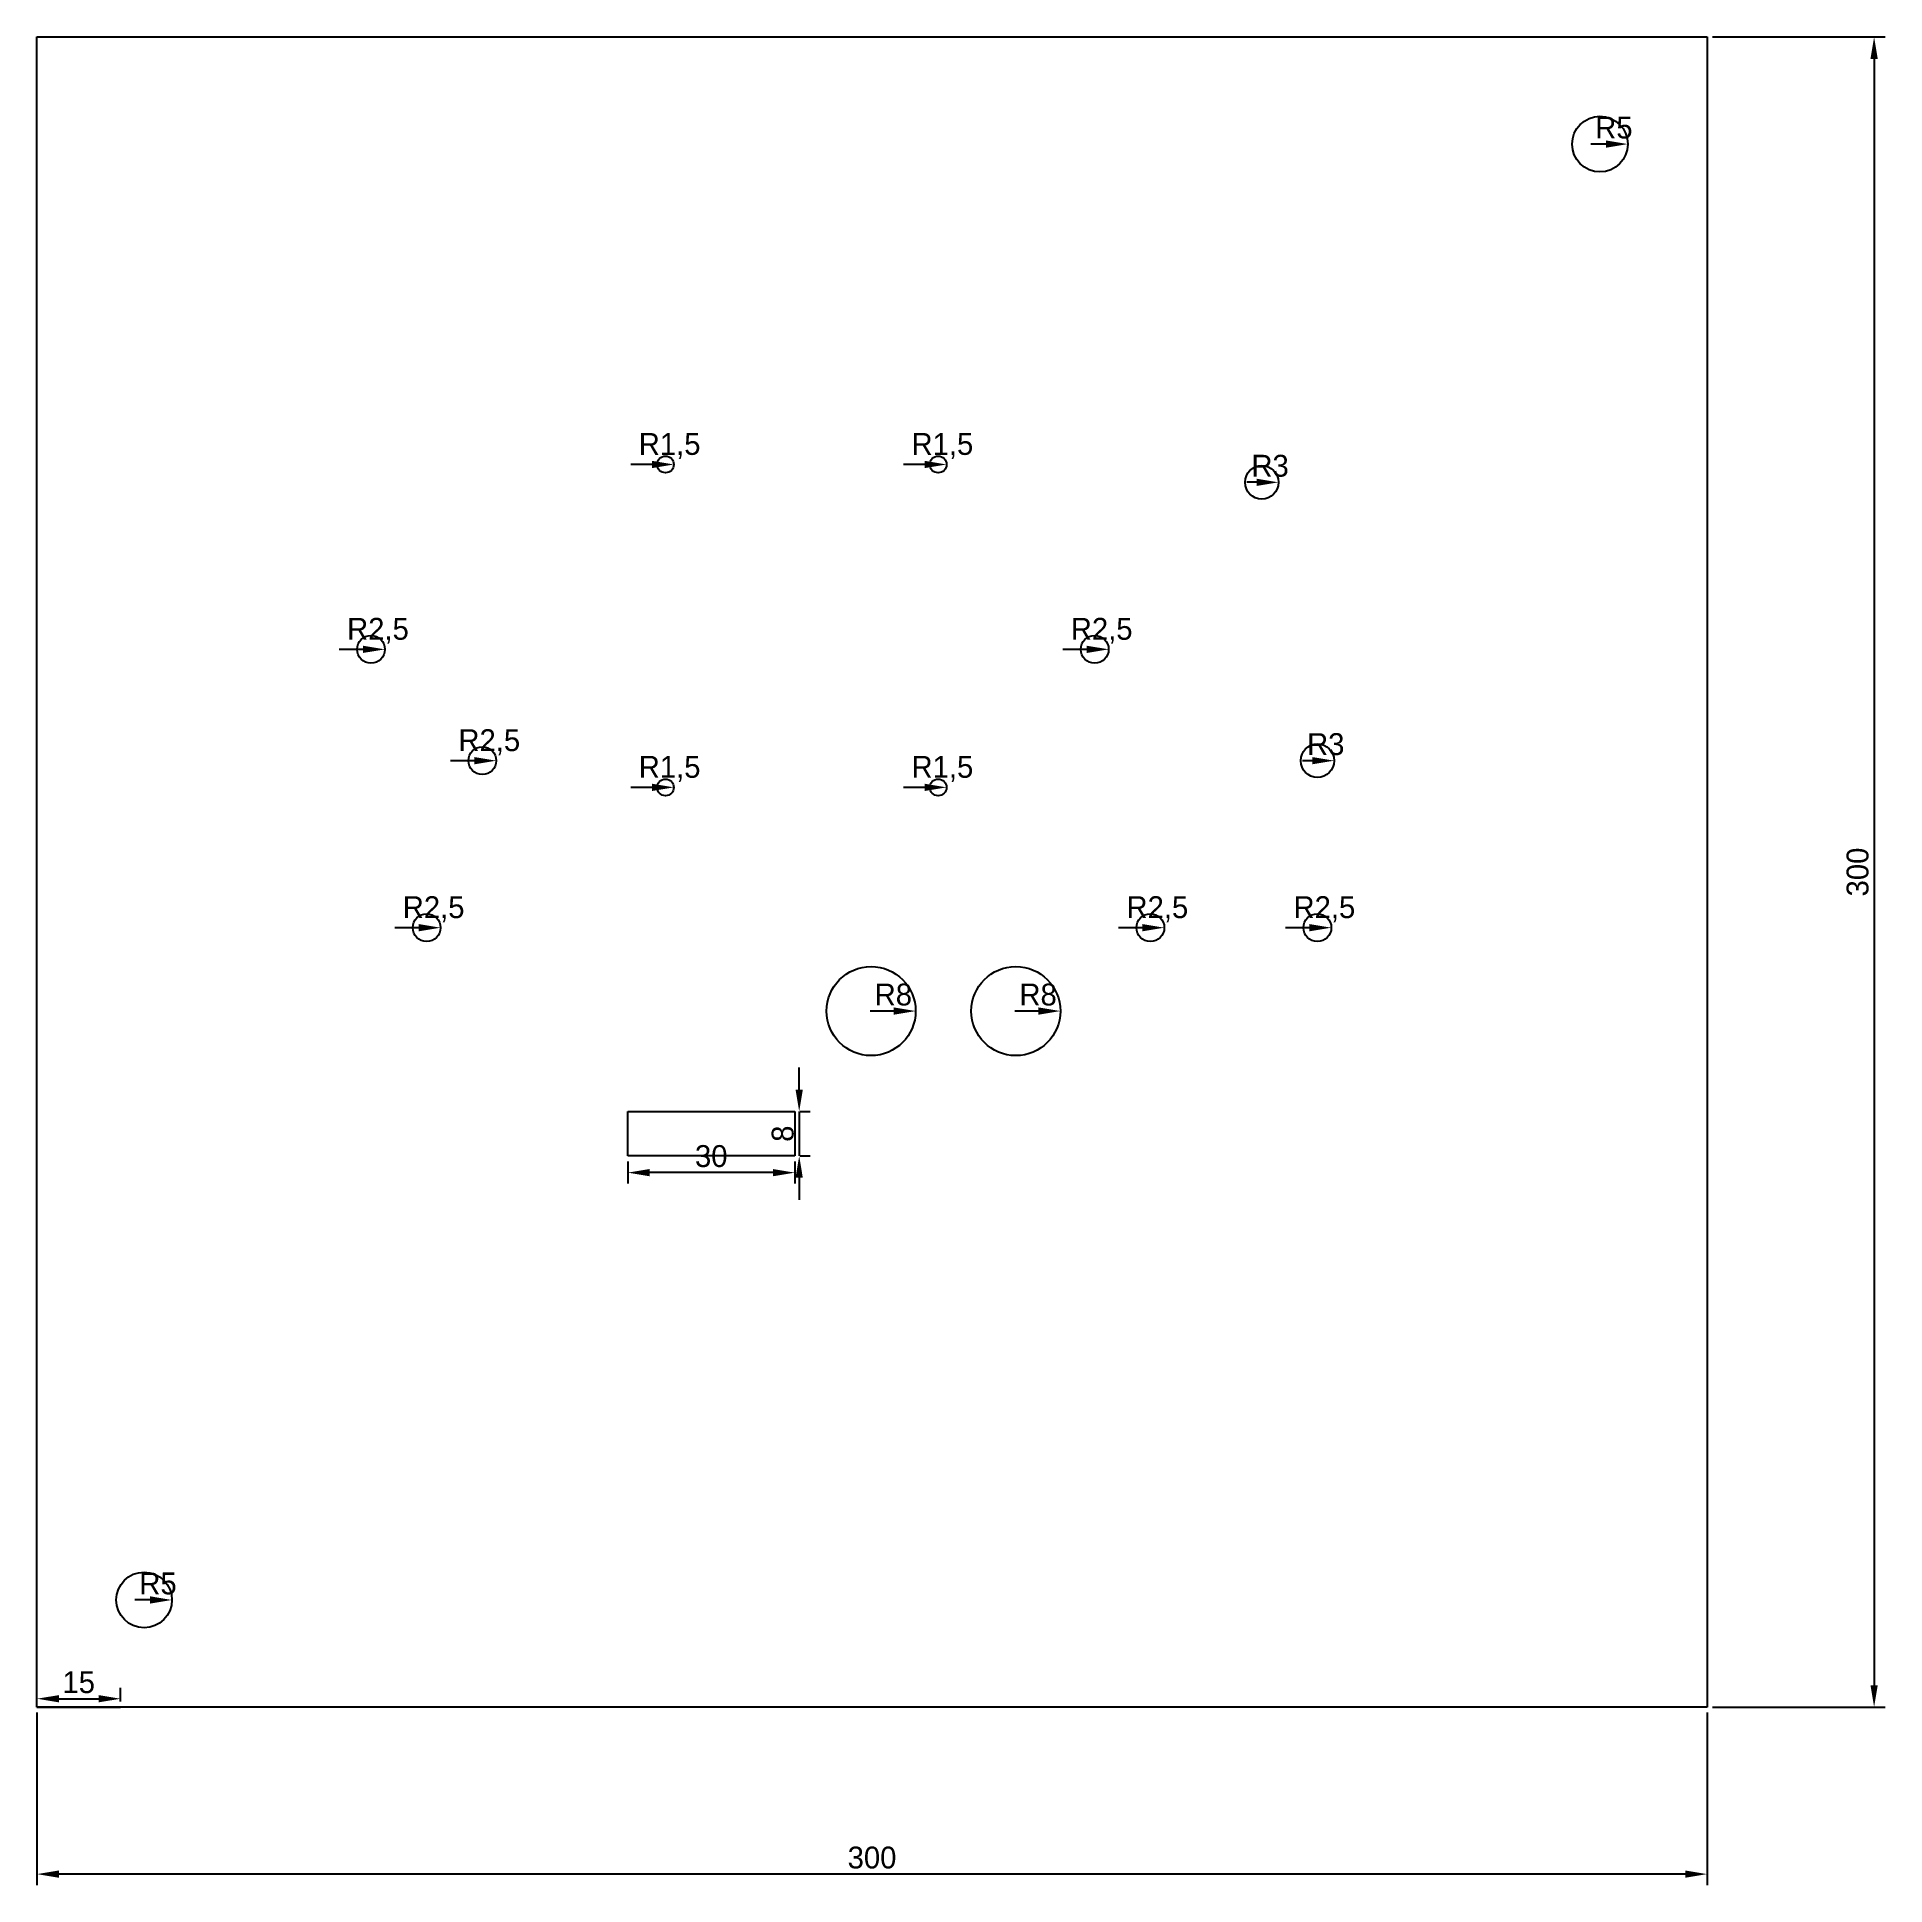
# Model space of a CAD drawing. Header units: millimetres. Extents: x -151150 to -150818, y 4818 to 5150.
import ezdxf

# ---------------------------------------------------------------- set-up
doc = ezdxf.new("R2010")
doc.units = ezdxf.units.MM
doc.layers.add('Dimensions', color=7, linetype='Continuous')
doc.layers.add('草图平面 01', color=7, linetype='Continuous')
doc.dimstyles.new('ISO-25', dxfattribs={"dimtxt": 2.5, "dimasz": 2.5, "dimexe": 1.25, "dimexo": 0.625, "dimtad": 1, "dimtxsty": 'Standard', "dimcen": 2.5, "dimadec": 0, "dimazin": 0, "dimtfac": 1, "dimtmove": 0, "dimatfit": 3, "dimfxl": 1, "dimarcsym": 0})

# ---------------------------------------------------------------- blocks, each defined once
blk = doc.blocks.new('*D1')
at = {"layer": 'Defpoints', "color": 0}
for p in [(-150850, 5150), (-150850, 4850), (-150820, 4850)]:
    blk.add_point(p, dxfattribs=at)
at = {"layer": 'Dimensions', "color": 140, "lineweight": -2}
for p, q in [((-150849.02, 5150), (-150818.04, 5150)), ((-150820, 5146.07), (-150820, 4853.93)), ((-150849.02, 4850), (-150818.04, 4850))]:
    blk.add_line(p, q, dxfattribs=at)
at = {"layer": 'Dimensions', "color": 140}
for points in [[(-150819.35, 5146.07), (-150820.65, 5146.07), (-150820, 5150)], [(-150820.65, 4853.93), (-150819.35, 4853.93), (-150820, 4850)]]:
    blk.add_solid(points, dxfattribs=at)
at = {"layer": 'Dimensions', "color": 140, "insert": (-150822.95, 5000), "char_height": 3.929, "attachment_point": 5, "rotation": 90}
blk.add_mtext('300', dxfattribs=at)
blk = doc.blocks.new('*D2')
at = {"layer": 'Defpoints', "color": 0}
for p in [(-151150, 4850), (-151135, 4851.5), (-151135, 4850)]:
    blk.add_point(p, dxfattribs=at)
at = {"layer": 'Dimensions', "color": 140, "lineweight": -2}
for p, q in [((-151150, 4850.98), (-151150, 4853.46)), ((-151135, 4850.98), (-151135, 4853.46)), ((-151146.07, 4851.5), (-151138.93, 4851.5))]:
    blk.add_line(p, q, dxfattribs=at)
at = {"layer": 'Dimensions', "color": 140}
for points in [[(-151146.07, 4852.15), (-151146.07, 4850.85), (-151150, 4851.5)], [(-151138.93, 4850.85), (-151138.93, 4852.15), (-151135, 4851.5)]]:
    blk.add_solid(points, dxfattribs=at)
at = {"layer": 'Dimensions', "color": 140, "insert": (-151142.5, 4854.45), "char_height": 3.929, "attachment_point": 5}
blk.add_mtext('15', dxfattribs=at)
blk = doc.blocks.new('*D3')
at = {"layer": 'Defpoints', "color": 0}
for p in [(-151150, 4850), (-150850, 4850), (-151150, 4820)]:
    blk.add_point(p, dxfattribs=at)
at = {"layer": 'Dimensions', "color": 140, "lineweight": -2}
for p, q in [((-151150, 4849.02), (-151150, 4818.04)), ((-150850, 4849.02), (-150850, 4818.04)), ((-150853.93, 4820), (-151146.07, 4820))]:
    blk.add_line(p, q, dxfattribs=at)
at = {"layer": 'Dimensions', "color": 140}
for points in [[(-151146.07, 4820.65), (-151146.07, 4819.35), (-151150, 4820)], [(-150853.93, 4819.35), (-150853.93, 4820.65), (-150850, 4820)]]:
    blk.add_solid(points, dxfattribs=at)
at = {"layer": 'Dimensions', "color": 140, "insert": (-151000, 4822.95), "char_height": 3.929, "attachment_point": 5}
blk.add_mtext('300', dxfattribs=at)
blk = doc.blocks.new('*D4')
at = {"layer": 'Defpoints', "color": 0}
for p in [(-151043.88, 4949), (-151013.88, 4949), (-151043.88, 4946)]:
    blk.add_point(p, dxfattribs=at)
at = {"layer": 'Dimensions', "color": 140, "lineweight": -2}
for p, q in [((-151043.88, 4948.02), (-151043.88, 4944.04)), ((-151013.88, 4948.02), (-151013.88, 4944.04)), ((-151017.81, 4946), (-151039.96, 4946))]:
    blk.add_line(p, q, dxfattribs=at)
at = {"layer": 'Dimensions', "color": 140}
for points in [[(-151039.96, 4946.65), (-151039.96, 4945.35), (-151043.88, 4946)], [(-151017.81, 4945.35), (-151017.81, 4946.65), (-151013.88, 4946)]]:
    blk.add_solid(points, dxfattribs=at)
at = {"layer": 'Dimensions', "color": 140, "insert": (-151028.88, 4948.95), "char_height": 3.929, "attachment_point": 5}
blk.add_mtext('30', dxfattribs=at)
blk = doc.blocks.new('*D5')
at = {"layer": 'Defpoints', "color": 0}
for p in [(-151013.88, 4957), (-151013.88, 4949), (-151013.08, 4949)]:
    blk.add_point(p, dxfattribs=at)
at = {"layer": 'Dimensions', "color": 140, "lineweight": -2}
for p, q in [((-151013.08, 4960.93), (-151013.08, 4964.86)), ((-151013.08, 4957), (-151013.08, 4949)), ((-151012.9, 4957), (-151011.12, 4957)), ((-151012.9, 4949), (-151011.12, 4949)), ((-151013.08, 4945.07), (-151013.08, 4941.14))]:
    blk.add_line(p, q, dxfattribs=at)
at = {"layer": 'Dimensions', "color": 140}
for points in [[(-151013.74, 4960.93), (-151012.43, 4960.93), (-151013.08, 4957)], [(-151012.43, 4945.07), (-151013.74, 4945.07), (-151013.08, 4949)]]:
    blk.add_solid(points, dxfattribs=at)
at = {"layer": 'Dimensions', "color": 140, "insert": (-151016.03, 4953), "char_height": 3.93, "attachment_point": 5, "rotation": 90}
blk.add_mtext('8', dxfattribs=at)
blk = doc.blocks.new('*D6')
at = {"layer": 'Defpoints', "color": 0}
for p in [(-150974.17, 4975.03), (-150966.17, 4975.03)]:
    blk.add_point(p, dxfattribs=at)
at = {"layer": 'Dimensions', "color": 140, "lineweight": -2}
blk.add_line((-150970.1, 4975.03), (-150974.33, 4975.03), dxfattribs=at)
at = {"layer": 'Dimensions', "color": 140}
blk.add_solid([(-150970.1, 4974.37), (-150970.1, 4975.68), (-150966.17, 4975.03)], dxfattribs=at)
at = {"layer": 'Dimensions', "color": 140, "insert": (-150970.17, 4977.97), "char_height": 3.929, "attachment_point": 5}
blk.add_mtext('R8', dxfattribs=at)
blk = doc.blocks.new('*D7')
at = {"layer": 'Defpoints', "color": 0}
for p in [(-151000.17, 4975.03), (-150992.17, 4975.03)]:
    blk.add_point(p, dxfattribs=at)
at = {"layer": 'Dimensions', "color": 140, "lineweight": -2}
blk.add_line((-150996.1, 4975.03), (-151000.33, 4975.03), dxfattribs=at)
at = {"layer": 'Dimensions', "color": 140}
blk.add_solid([(-150996.1, 4974.37), (-150996.1, 4975.68), (-150992.17, 4975.03)], dxfattribs=at)
at = {"layer": 'Dimensions', "color": 140, "insert": (-150996.17, 4977.97), "char_height": 3.929, "attachment_point": 5}
blk.add_mtext('R8', dxfattribs=at)
blk = doc.blocks.new('*D8')
at = {"layer": 'Defpoints', "color": 0}
for p in [(-150930, 5070), (-150927, 5070)]:
    blk.add_point(p, dxfattribs=at)
at = {"layer": 'Dimensions', "color": 140, "lineweight": -2}
blk.add_line((-150930.93, 5070), (-150932.66, 5070), dxfattribs=at)
at = {"layer": 'Dimensions', "color": 140}
blk.add_solid([(-150930.93, 5069.35), (-150930.93, 5070.65), (-150927, 5070)], dxfattribs=at)
at = {"layer": 'Dimensions', "color": 140, "insert": (-150928.5, 5072.95), "char_height": 3.929, "attachment_point": 5}
blk.add_mtext('R3', dxfattribs=at)
blk = doc.blocks.new('*D9')
at = {"layer": 'Defpoints', "color": 0}
for p in [(-150920, 5020), (-150917, 5020)]:
    blk.add_point(p, dxfattribs=at)
at = {"layer": 'Dimensions', "color": 140, "lineweight": -2}
blk.add_line((-150920.93, 5020), (-150922.66, 5020), dxfattribs=at)
at = {"layer": 'Dimensions', "color": 140}
blk.add_solid([(-150920.93, 5019.35), (-150920.93, 5020.65), (-150917, 5020)], dxfattribs=at)
at = {"layer": 'Dimensions', "color": 140, "insert": (-150918.5, 5022.95), "char_height": 3.929, "attachment_point": 5}
blk.add_mtext('R3', dxfattribs=at)
blk = doc.blocks.new('*D10')
at = {"layer": 'Defpoints', "color": 0}
for p in [(-151070, 5020), (-151067.5, 5020)]:
    blk.add_point(p, dxfattribs=at)
at = {"layer": 'Dimensions', "color": 140, "lineweight": -2}
blk.add_line((-151071.43, 5020), (-151075.72, 5020), dxfattribs=at)
at = {"layer": 'Dimensions', "color": 140}
blk.add_solid([(-151071.43, 5019.35), (-151071.43, 5020.65), (-151067.5, 5020)], dxfattribs=at)
at = {"layer": 'Dimensions', "color": 140, "insert": (-151068.75, 5023.32), "char_height": 3.929, "attachment_point": 5}
blk.add_mtext('R2,5', dxfattribs=at)
blk = doc.blocks.new('*D11')
at = {"layer": 'Defpoints', "color": 0}
for p in [(-150960, 5040), (-150957.5, 5040)]:
    blk.add_point(p, dxfattribs=at)
at = {"layer": 'Dimensions', "color": 140, "lineweight": -2}
blk.add_line((-150961.43, 5040), (-150965.72, 5040), dxfattribs=at)
at = {"layer": 'Dimensions', "color": 140}
blk.add_solid([(-150961.43, 5039.35), (-150961.43, 5040.65), (-150957.5, 5040)], dxfattribs=at)
at = {"layer": 'Dimensions', "color": 140, "insert": (-150958.75, 5043.32), "char_height": 3.929, "attachment_point": 5}
blk.add_mtext('R2,5', dxfattribs=at)
blk = doc.blocks.new('*D12')
at = {"layer": 'Defpoints', "color": 0}
for p in [(-150950, 4990), (-150947.5, 4990)]:
    blk.add_point(p, dxfattribs=at)
at = {"layer": 'Dimensions', "color": 140, "lineweight": -2}
blk.add_line((-150951.43, 4990), (-150955.72, 4990), dxfattribs=at)
at = {"layer": 'Dimensions', "color": 140}
blk.add_solid([(-150951.43, 4989.35), (-150951.43, 4990.65), (-150947.5, 4990)], dxfattribs=at)
at = {"layer": 'Dimensions', "color": 140, "insert": (-150948.75, 4993.32), "char_height": 3.929, "attachment_point": 5}
blk.add_mtext('R2,5', dxfattribs=at)
blk = doc.blocks.new('*D13')
at = {"layer": 'Defpoints', "color": 0}
for p in [(-151037.11, 5015.21), (-151035.61, 5015.21)]:
    blk.add_point(p, dxfattribs=at)
at = {"layer": 'Dimensions', "color": 140, "lineweight": -2}
blk.add_line((-151039.54, 5015.21), (-151043.33, 5015.21), dxfattribs=at)
at = {"layer": 'Dimensions', "color": 140}
blk.add_solid([(-151039.54, 5014.55), (-151039.54, 5015.86), (-151035.61, 5015.21)], dxfattribs=at)
at = {"layer": 'Dimensions', "color": 140, "insert": (-151036.36, 5018.53), "char_height": 3.929, "attachment_point": 5}
blk.add_mtext('R1,5', dxfattribs=at)
blk = doc.blocks.new('*D14')
at = {"layer": 'Defpoints', "color": 0}
for p in [(-151090, 5040), (-151087.5, 5040)]:
    blk.add_point(p, dxfattribs=at)
at = {"layer": 'Dimensions', "color": 140, "lineweight": -2}
blk.add_line((-151091.43, 5040), (-151095.72, 5040), dxfattribs=at)
at = {"layer": 'Dimensions', "color": 140}
blk.add_solid([(-151091.43, 5039.35), (-151091.43, 5040.65), (-151087.5, 5040)], dxfattribs=at)
at = {"layer": 'Dimensions', "color": 140, "insert": (-151088.75, 5043.32), "char_height": 3.929, "attachment_point": 5}
blk.add_mtext('R2,5', dxfattribs=at)
blk = doc.blocks.new('*D15')
at = {"layer": 'Defpoints', "color": 0}
for p in [(-150920, 4990), (-150917.5, 4990)]:
    blk.add_point(p, dxfattribs=at)
at = {"layer": 'Dimensions', "color": 140, "lineweight": -2}
blk.add_line((-150921.43, 4990), (-150925.72, 4990), dxfattribs=at)
at = {"layer": 'Dimensions', "color": 140}
blk.add_solid([(-150921.43, 4989.35), (-150921.43, 4990.65), (-150917.5, 4990)], dxfattribs=at)
at = {"layer": 'Dimensions', "color": 140, "insert": (-150918.75, 4993.32), "char_height": 3.929, "attachment_point": 5}
blk.add_mtext('R2,5', dxfattribs=at)
blk = doc.blocks.new('*D16')
at = {"layer": 'Defpoints', "color": 0}
for p in [(-151080, 4990), (-151077.5, 4990)]:
    blk.add_point(p, dxfattribs=at)
at = {"layer": 'Dimensions', "color": 140, "lineweight": -2}
blk.add_line((-151081.43, 4990), (-151085.72, 4990), dxfattribs=at)
at = {"layer": 'Dimensions', "color": 140}
blk.add_solid([(-151081.43, 4989.35), (-151081.43, 4990.65), (-151077.5, 4990)], dxfattribs=at)
at = {"layer": 'Dimensions', "color": 140, "insert": (-151078.75, 4993.32), "char_height": 3.929, "attachment_point": 5}
blk.add_mtext('R2,5', dxfattribs=at)
blk = doc.blocks.new('*D17')
at = {"layer": 'Defpoints', "color": 0}
for p in [(-150869.24, 5130.76), (-150864.24, 5130.76)]:
    blk.add_point(p, dxfattribs=at)
at = {"layer": 'Dimensions', "color": 140, "lineweight": -2}
blk.add_line((-150868.17, 5130.76), (-150870.91, 5130.76), dxfattribs=at)
at = {"layer": 'Dimensions', "color": 140}
blk.add_solid([(-150868.17, 5130.1), (-150868.17, 5131.41), (-150864.24, 5130.76)], dxfattribs=at)
at = {"layer": 'Dimensions', "color": 140, "insert": (-150866.74, 5133.7), "char_height": 3.929, "attachment_point": 5}
blk.add_mtext('R5', dxfattribs=at)
blk = doc.blocks.new('*D18')
at = {"layer": 'Defpoints', "color": 0}
for p in [(-151130.76, 4869.24), (-151125.76, 4869.24)]:
    blk.add_point(p, dxfattribs=at)
at = {"layer": 'Dimensions', "color": 140, "lineweight": -2}
blk.add_line((-151129.69, 4869.24), (-151132.42, 4869.24), dxfattribs=at)
at = {"layer": 'Dimensions', "color": 140}
blk.add_solid([(-151129.69, 4868.59), (-151129.69, 4869.9), (-151125.76, 4869.24)], dxfattribs=at)
at = {"layer": 'Dimensions', "color": 140, "insert": (-151128.26, 4872.19), "char_height": 3.929, "attachment_point": 5}
blk.add_mtext('R5', dxfattribs=at)
blk = doc.blocks.new('*D19')
at = {"layer": 'Defpoints', "color": 0}
for p in [(-151037.11, 5073.21), (-151035.61, 5073.21)]:
    blk.add_point(p, dxfattribs=at)
at = {"layer": 'Dimensions', "color": 140, "lineweight": -2}
blk.add_line((-151039.54, 5073.21), (-151043.33, 5073.21), dxfattribs=at)
at = {"layer": 'Dimensions', "color": 140}
blk.add_solid([(-151039.54, 5072.55), (-151039.54, 5073.86), (-151035.61, 5073.21)], dxfattribs=at)
at = {"layer": 'Dimensions', "color": 140, "insert": (-151036.36, 5076.53), "char_height": 3.929, "attachment_point": 5}
blk.add_mtext('R1,5', dxfattribs=at)
blk = doc.blocks.new('*D20')
at = {"layer": 'Defpoints', "color": 0}
for p in [(-150988.11, 5073.21), (-150986.61, 5073.21)]:
    blk.add_point(p, dxfattribs=at)
at = {"layer": 'Dimensions', "color": 140, "lineweight": -2}
blk.add_line((-150990.54, 5073.21), (-150994.33, 5073.21), dxfattribs=at)
at = {"layer": 'Dimensions', "color": 140}
blk.add_solid([(-150990.54, 5072.55), (-150990.54, 5073.86), (-150986.61, 5073.21)], dxfattribs=at)
at = {"layer": 'Dimensions', "color": 140, "insert": (-150987.36, 5076.53), "char_height": 3.929, "attachment_point": 5}
blk.add_mtext('R1,5', dxfattribs=at)
blk = doc.blocks.new('*D21')
at = {"layer": 'Defpoints', "color": 0}
for p in [(-150988.11, 5015.21), (-150986.61, 5015.21)]:
    blk.add_point(p, dxfattribs=at)
at = {"layer": 'Dimensions', "color": 140, "lineweight": -2}
blk.add_line((-150990.54, 5015.21), (-150994.33, 5015.21), dxfattribs=at)
at = {"layer": 'Dimensions', "color": 140}
blk.add_solid([(-150990.54, 5014.55), (-150990.54, 5015.86), (-150986.61, 5015.21)], dxfattribs=at)
at = {"layer": 'Dimensions', "color": 140, "insert": (-150987.36, 5018.53), "char_height": 3.929, "attachment_point": 5}
blk.add_mtext('R1,5', dxfattribs=at)

msp = doc.modelspace()

# ---------------------------------------------------------------- linework, layer by layer
at = {"layer": '草图平面 01'}
for p, q in [((-151150, 4850), (-151150, 5150)), ((-151150, 5150), (-150850, 5150)), ((-150850, 5150), (-150850, 4850)), ((-151043.8849, 4957), (-151013.8849, 4957)), ((-151043.8849, 4949), (-151043.8849, 4957)), ((-151013.8849, 4957), (-151013.8849, 4949)), ((-151013.8849, 4949), (-151043.8849, 4949)), ((-151150, 4850), (-151135, 4850)), ((-150850, 4850), (-151150, 4850))]:
    msp.add_line(p, q, dxfattribs=at)
for centre, radius in [((-150869.2426, 5130.7574), 5), ((-151037.1094, 5073.2068), 1.5), ((-150988.1094, 5073.2068), 1.5), ((-150930, 5070), 3), ((-151090, 5040), 2.5), ((-150960, 5040), 2.5), ((-150920, 5020), 3), ((-151070, 5020), 2.5), ((-151037.1094, 5015.2068), 1.5), ((-150988.1094, 5015.2068), 1.5), ((-151080, 4990), 2.5), ((-150950, 4990), 2.5), ((-150920, 4990), 2.5), ((-151000.1678, 4975.0252), 8), ((-150974.1678, 4975.0252), 8), ((-151130.7574, 4869.2426), 5)]:
    msp.add_circle(centre, radius, dxfattribs=at)

# ---------------------------------------------------------------- dimensions: what is measured, and where the dimension line sits
at = {"layer": 'Dimensions'}
for base, p1, p2, angle, picture, middle in [((-150820, 4850), (-150850, 5150), (-150850, 4850), 270, '*D1', (-150820, 5000)), ((-151013.0849, 4949), (-151013.8849, 4957), (-151013.8849, 4949), 270, '*D5', (-151013.0849, 4953)), ((-151043.8849, 4946), (-151013.8849, 4949), (-151043.8849, 4949), 180, '*D4', (-151028.8849, 4946)), ((-151135, 4851.5), (-151150, 4850), (-151135, 4850), 360, '*D2', (-151142.5, 4851.5)), ((-151150, 4820), (-150850, 4850), (-151150, 4850), 180, '*D3', (-151000, 4820))]:
    dim = msp.add_linear_dim(base=base, p1=p1, p2=p2, angle=angle, dimstyle='ISO-25', override={"dimscale": 1.571429, "dimdec": 3, "dimzin": 8, "dimlunit": 2, "dimclrd": 140, "dimclre": 140, "dimclrt": 140}, dxfattribs=at)
    dim.commit()
    dim.dimension.update_dxf_attribs({"geometry": picture, "text_midpoint": middle, "dimtype": 161})
for center, mpoint, picture, middle in [((-150869.2426, 5130.7574), (-150864.2426, 5130.7574), '*D17', (-150866.7426, 5130.7574)), ((-151037.1094, 5073.2068), (-151035.6094, 5073.2068), '*D19', (-151036.3594, 5073.2068)), ((-150988.1094, 5073.2068), (-150986.6094, 5073.2068), '*D20', (-150987.3594, 5073.2068)), ((-150930, 5070), (-150927, 5070), '*D8', (-150928.5, 5070)), ((-151090, 5040), (-151087.5, 5040), '*D14', (-151088.75, 5040)), ((-150960, 5040), (-150957.5, 5040), '*D11', (-150958.75, 5040)), ((-151070, 5020), (-151067.5, 5020), '*D10', (-151068.75, 5020)), ((-150920, 5020), (-150917, 5020), '*D9', (-150918.5, 5020)), ((-151037.1094, 5015.2068), (-151035.6094, 5015.2068), '*D13', (-151036.3594, 5015.2068)), ((-150988.1094, 5015.2068), (-150986.6094, 5015.2068), '*D21', (-150987.3594, 5015.2068)), ((-151080, 4990), (-151077.5, 4990), '*D16', (-151078.75, 4990)), ((-150950, 4990), (-150947.5, 4990), '*D12', (-150948.75, 4990)), ((-150920, 4990), (-150917.5, 4990), '*D15', (-150918.75, 4990)), ((-151000.1678, 4975.0252), (-150992.1678, 4975.0252), '*D7', (-150996.1678, 4975.0252)), ((-150974.1678, 4975.0252), (-150966.1678, 4975.0252), '*D6', (-150970.1678, 4975.0252)), ((-151130.7574, 4869.2426), (-151125.7574, 4869.2426), '*D18', (-151128.2574, 4869.2426))]:
    dim = msp.add_radius_dim(center=center, mpoint=mpoint, dimstyle='ISO-25', override={"dimscale": 1.571429, "dimdec": 3, "dimzin": 8, "dimlunit": 2, "dimclrd": 140, "dimclre": 140, "dimclrt": 140}, dxfattribs=at)
    dim.commit()
    dim.dimension.update_dxf_attribs({"geometry": picture, "text_midpoint": middle, "dimtype": 164})

doc.saveas('drawing.dxf')
